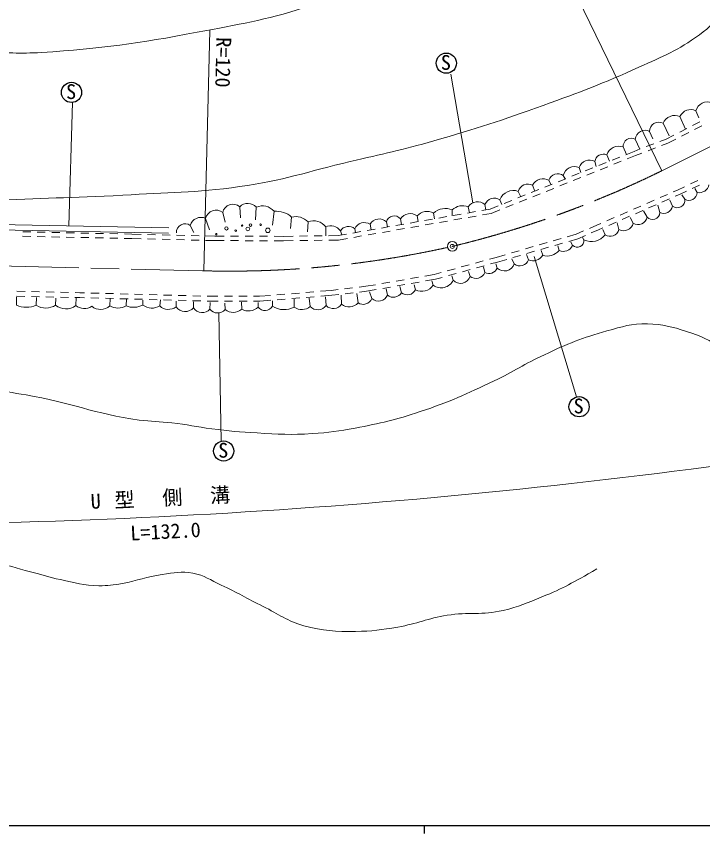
# Model space of a CAD drawing. Units: millimetres, scale not verified. Extents: x 40000 to 680000, y 20000 to 380000.
# Drawn here: x 117487 to 202484, y 204000 to 305157 of the extents above; entities that cross this region are included whole.
import ezdxf
from ezdxf.enums import TextEntityAlignment as Align

# ---------------------------------------------------------------- set-up
doc = ezdxf.new("R2010")
doc.units = ezdxf.units.MM
doc.header["$LTSCALE"] = 1000
doc.header["$PDMODE"] = 32
doc.header["$PDSIZE"] = 500
doc.linetypes.add('CHAIN', pattern=[18.5, 12, -1.5, 3.5, -1.5])
for name, color, linetype, lineweight in [('M-BGD', 7, 'Continuous', 13), ('M-BMK', 2, 'CHAIN', 13), ('M-BMK-SRVR', 3, 'Continuous', 13), ('M-STR-HTXT', 7, 'Continuous', 13), ('M-TTL-BAND', 7, 'Continuous', 25)]:
    doc.layers.add(name, color=color, linetype=linetype, lineweight=lineweight)
doc.styles.add('ＭＳ ゴシック', font='')
doc.styles.get('ＭＳ ゴシック').set_extended_font_data('MS Gothic')

msp = doc.modelspace()

# ---------------------------------------------------------------- linework, layer by layer
at = {"layer": 'M-BGD'}
for p, q in [((171307, 297982), (174023, 282086)), ((124433, 294501), (124006, 279216)), ((201642, 293473), (202003, 292606)), ((199673, 292757), (200357, 291200)), ((197583, 291928), (198330, 290373)), ((201244, 291653), (202134, 292109)), ((201480, 291154), (202370, 291610)), ((195915, 290911), (196324, 289997)), ((197961, 289973), (198929, 290469)), ((199641, 290833), (200531, 291289)), ((199877, 290334), (200768, 290790)), ((194145, 289960), (194686, 288716)), ((195505, 289030), (196438, 289389)), ((197185, 289675), (197961, 289973)), ((197398, 289166), (198186, 289469)), ((198186, 289469), (199165, 289970)), ((192619, 288989), (193041, 288069)), ((192960, 288036), (193982, 288445)), ((193982, 288445), (194758, 288743)), ((195718, 288521), (196652, 288879)), ((190614, 287997), (190947, 287230)), ((191289, 287367), (192217, 287738)), ((193136, 287512), (194183, 287932)), ((194183, 287932), (194971, 288234)), ((187176, 286443), (187414, 285814)), ((187947, 286028), (188875, 286400)), ((189144, 287206), (189296, 286568)), ((189618, 286697), (190546, 287069)), ((189794, 286173), (190723, 286545)), ((191465, 286843), (192394, 287215)), ((185226, 285464), (185475, 285038)), ((186276, 285359), (187204, 285730)), ((188124, 285504), (189052, 285876)), ((182934, 284020), (183862, 284392)), ((183437, 284861), (183701, 284327)), ((184605, 284689), (185533, 285061)), ((184782, 284165), (185710, 284537)), ((186453, 284835), (187381, 285207)), ((200969, 284407), (201875, 284831)), ((201199, 283847), (202104, 284270)), ((179652, 283493), (179947, 282824)), ((181263, 283351), (182192, 283722)), ((181431, 284249), (181691, 283522)), ((183111, 283496), (184039, 283868)), ((198852, 283434), (199360, 283655)), ((199360, 283655), (200244, 284068)), ((199609, 283103), (200474, 283508)), ((201812, 283352), (201533, 283855)), ((177373, 282457), (177596, 281882)), ((177921, 282012), (178850, 282384)), ((179592, 282681), (180521, 283053)), ((179769, 282157), (180697, 282529)), ((181440, 282827), (182368, 283199)), ((195552, 281997), (196468, 282396)), ((197202, 282716), (198119, 283115)), ((197448, 282162), (198364, 282561)), ((198757, 281667), (198410, 282425)), ((199098, 282881), (199609, 283103)), ((200266, 282513), (199916, 283049)), ((145156, 281586), (145228, 280215)), ((147209, 281530), (147102, 279979)), ((173444, 281595), (173592, 280858)), ((175126, 281125), (176157, 281305)), ((175522, 281872), (175646, 281216)), ((176157, 281305), (177179, 281714)), ((178098, 281488), (179026, 281860)), ((193901, 281279), (194818, 281678)), ((195797, 281444), (196714, 281843)), ((197185, 280863), (196915, 281784)), ((143046, 280880), (143344, 279669)), ((149402, 281035), (149212, 279329)), ((151578, 280309), (151444, 278906)), ((167115, 280449), (167253, 279752)), ((169159, 280815), (169290, 280107)), ((169806, 280197), (170791, 280369)), ((171464, 281191), (171465, 280487)), ((171579, 280507), (172564, 280678)), ((173352, 280816), (174337, 280988)), ((173454, 280273), (174439, 280445)), ((175227, 280583), (176308, 280771)), ((176308, 280771), (177355, 281191)), ((190600, 279842), (191517, 280242)), ((192251, 280561), (193167, 280960)), ((192496, 280008), (193413, 280407)), ((193873, 279550), (193517, 280249)), ((194147, 280726), (195064, 281125)), ((195595, 280316), (195175, 281100)), ((105643, 279571), (136359, 278976)), ((139034, 279279), (139483, 278397)), ((140927, 280145), (141395, 278746)), ((153621, 279716), (153526, 278482)), ((161303, 279424), (161440, 278738)), ((163320, 279712), (163440, 279087)), ((164486, 279269), (165471, 279441)), ((165048, 280089), (165190, 279392)), ((166259, 279579), (167245, 279751)), ((166361, 279036), (167346, 279208)), ((168033, 279888), (169018, 280060)), ((168134, 279345), (169119, 279517)), ((169907, 279655), (170893, 279827)), ((171681, 279964), (172666, 280136)), ((188463, 278910), (189359, 279303)), ((189359, 279303), (189867, 279523)), ((190846, 279289), (191763, 279688)), ((192112, 278757), (191913, 279593)), ((105632, 278919), (136346, 278324)), ((118275, 278497), (119275, 278475)), ((120075, 278458), (121075, 278436)), ((121875, 278418), (122874, 278396)), ((123674, 278379), (124674, 278357)), ((125474, 278339), (126474, 278318)), ((127273, 278300), (128273, 278278)), ((129073, 278261), (130073, 278239)), ((130872, 278221), (131809, 278201)), ((131809, 278201), (132939, 278174)), ((155797, 279094), (155831, 278003)), ((157347, 278024), (158378, 278204)), ((157613, 278626), (157783, 278100)), ((159166, 278341), (160152, 278513)), ((159397, 278870), (159494, 278399)), ((160940, 278651), (161925, 278823)), ((161041, 278108), (162026, 278280)), ((162713, 278960), (163698, 279132)), ((162815, 278418), (163800, 278589)), ((164588, 278727), (165573, 278899)), ((185712, 277873), (186833, 278197)), ((186833, 278197), (187730, 278590)), ((188687, 278348), (189601, 278748)), ((189601, 278748), (190112, 278970)), ((190402, 278125), (190120, 278778)), ((118263, 277945), (119263, 277923)), ((120063, 277906), (121062, 277884)), ((121862, 277866), (122862, 277845)), ((123662, 277827), (124662, 277805)), ((125461, 277788), (126461, 277766)), ((127261, 277748), (128261, 277726)), ((129061, 277709), (130060, 277687)), ((130860, 277670), (131797, 277649)), ((131797, 277649), (132929, 277622)), ((133728, 277603), (134728, 277579)), ((133739, 278155), (134738, 278131)), ((135528, 277560), (136528, 277536)), ((135538, 278112), (136538, 278088)), ((137327, 277517), (138327, 277493)), ((137337, 278069), (138337, 278045)), ((139127, 277474), (140127, 277450)), ((139137, 278026), (140137, 278002)), ((140926, 277431), (142058, 277404)), ((140936, 277983), (142066, 277956)), ((142058, 277404), (143210, 277400)), ((142066, 277956), (143212, 277952)), ((144010, 277398), (145010, 277395)), ((144012, 277950), (145012, 277947)), ((145810, 277392), (146810, 277389)), ((145812, 277944), (146812, 277941)), ((147610, 277386), (148610, 277383)), ((147612, 277938), (148612, 277935)), ((149410, 277381), (150562, 277377)), ((149412, 277932), (150559, 277929)), ((150559, 277929), (151753, 277946)), ((150562, 277377), (151781, 277394)), ((152553, 277957), (153553, 277971)), ((152581, 277405), (153581, 277419)), ((154353, 277982), (155353, 277996)), ((154380, 277431), (155380, 277445)), ((156153, 278007), (157347, 278024)), ((156180, 277456), (157399, 277473)), ((157399, 277473), (158480, 277662)), ((159268, 277799), (160253, 277971)), ((183983, 277374), (184943, 277651)), ((185897, 277297), (187040, 277627)), ((186385, 276803), (186153, 277238)), ((187040, 277627), (187954, 278027)), ((187786, 277485), (187616, 277783)), ((180524, 276375), (181485, 276652)), ((182253, 276874), (183214, 277152)), ((182439, 276298), (183400, 276575)), ((182676, 275588), (182499, 276196)), ((184168, 276797), (185129, 277075)), ((184699, 276171), (184542, 276759)), ((176065, 275096), (176905, 275329)), ((176905, 275329), (178026, 275653)), ((178795, 275875), (179755, 276153)), ((178980, 275299), (179941, 275576)), ((180904, 275026), (180676, 275700)), ((180710, 275798), (181670, 276076)), ((186857, 258048), (181603, 275423)), ((172596, 274135), (173560, 274402)), ((174331, 274616), (175294, 274883)), ((174479, 274029), (175443, 274296)), ((175508, 273450), (175330, 274159)), ((176214, 274510), (177069, 274747)), ((177021, 274007), (176855, 274511)), ((177069, 274747), (178212, 275077)), ((179153, 274516), (178868, 275146)), ((168067, 273003), (169251, 273208)), ((169251, 273208), (170090, 273441)), ((170861, 273654), (171825, 273921)), ((171010, 273068), (171974, 273335)), ((172745, 273548), (173709, 273815)), ((173674, 272966), (173481, 273571)), ((162746, 272082), (163732, 272253)), ((164520, 272389), (165505, 272560)), ((166294, 272696), (167279, 272867)), ((166404, 272101), (167389, 272272)), ((168177, 272408), (169384, 272617)), ((169120, 271878), (168951, 272411)), ((169384, 272617), (170239, 272854)), ((171591, 272507), (171418, 273048)), ((117563, 271123), (118563, 271101)), ((155143, 271123), (156494, 271232)), ((156494, 271232), (157343, 271333)), ((158138, 271427), (159131, 271545)), ((159925, 271640), (160774, 271741)), ((159999, 271039), (160861, 271142)), ((160774, 271741), (161958, 271946)), ((160861, 271142), (162068, 271351)), ((162856, 271487), (163842, 271658)), ((163447, 270645), (163282, 271446)), ((164630, 271794), (165615, 271965)), ((165175, 270952), (164989, 271712)), ((166903, 271302), (166762, 271924)), ((117487, 269415), (117511, 270429)), ((117549, 270518), (118548, 270496)), ((119348, 270478), (120348, 270456)), ((119362, 271083), (120362, 271061)), ((119958, 269398), (120000, 270354)), ((121148, 270439), (122148, 270416)), ((121162, 271044), (122162, 271022)), ((122349, 269418), (122398, 270277)), ((122947, 270399), (123947, 270377)), ((122962, 271004), (123961, 270982)), ((124747, 270359), (125337, 270346)), ((124761, 270964), (125352, 270951)), ((124853, 269363), (124884, 270356)), ((125337, 270346), (125922, 270330)), ((125352, 270951), (125933, 270935)), ((126721, 270308), (127721, 270281)), ((126733, 270913), (127732, 270886)), ((128521, 270259), (129520, 270232)), ((128532, 270864), (129532, 270837)), ((129058, 269324), (129113, 270243)), ((130320, 270210), (131320, 270183)), ((130331, 270815), (131331, 270788)), ((131080, 269320), (131119, 270188)), ((132119, 270161), (133119, 270134)), ((132131, 270766), (133130, 270739)), ((133919, 270112), (134918, 270084)), ((133930, 270717), (134930, 270690)), ((135729, 270668), (136729, 270640)), ((137529, 270619), (138528, 270591)), ((139328, 270570), (140328, 270542)), ((141127, 270520), (141708, 270505)), ((141708, 270505), (142460, 270506)), ((143260, 270507), (144260, 270509)), ((145060, 270510), (146060, 270512)), ((146860, 270513), (147611, 270514)), ((147611, 270514), (148963, 270623)), ((149760, 270688), (150757, 270768)), ((149803, 270084), (150799, 270164)), ((151554, 270833), (152551, 270913)), ((151597, 270229), (152594, 270309)), ((151911, 269172), (151885, 270159)), ((153349, 270978), (154345, 271058)), ((153391, 270374), (154388, 270454)), ((153887, 269245), (153772, 270292)), ((155185, 270519), (156554, 270629)), ((155863, 269355), (155792, 270442)), ((156554, 270629), (157417, 270732)), ((157759, 269537), (157701, 270648)), ((158211, 270827), (159204, 270945)), ((159801, 269712), (159644, 270836)), ((161521, 270223), (161217, 271077)), ((133165, 269419), (133160, 270030)), ((135254, 269312), (135320, 270073)), ((135718, 270063), (136718, 270035)), ((137270, 269187), (137295, 269913)), ((137517, 270014), (138517, 269986)), ((139317, 269964), (140316, 269937)), ((139436, 269080), (139412, 269824)), ((141116, 269915), (141701, 269899)), ((141465, 268913), (141483, 269722)), ((141701, 269899), (142468, 269901)), ((143268, 269902), (144268, 269903)), ((143345, 268857), (143320, 269671)), ((145068, 269905), (146068, 269906)), ((145395, 268896), (145391, 269773)), ((146868, 269908), (147636, 269909)), ((147430, 269166), (147447, 269750)), ((147636, 269909), (149005, 270020)), ((149202, 269290), (149209, 269931)), ((142853, 252568), (142585, 268450))]:
    msp.add_line(p, q, dxfattribs=at)
at = {"layer": 'M-BGD', "lineweight": 25}
for centre in [(170736, 299356), (124324, 295746), (187179, 256841), (143166, 251358)]:
    msp.add_circle(centre, 1250, dxfattribs=at)
at = {"layer": 'M-BGD'}
for centre, radius in [((145442, 279265), 83.1), ((146485, 279323), 162), ((147740, 279359), 108), ((142245, 278196), 90.6), ((143503, 278919), 206), ((144660, 278632), 106), ((146156, 278848), 228), ((148633, 278675), 276)]:
    msp.add_circle(centre, radius, dxfattribs=at)
for centre, radius, start, end in [((203094, 293061), 1510, 68.10117, 164.16898), ((201006, 292156), 1462, 64.21921, 155.747), ((199039, 291306), 1584, 66.37139, 156.875), ((197046, 290932), 1131, 61.69953, 181.081), ((195352, 289836), 1214, 62.35627, 174.13614), ((193673, 289017), 1054, 63.40711, 181.4895), ((192093, 287530), 1551, 70.17116, 162.47875), ((188481, 285996), 1380, 61.28981, 161.07884), ((190160, 287080), 1023, 63.67551, 172.926), ((186597, 285166), 1402, 65.6032, 167.74812), ((184549, 284516), 1165, 54.47452, 162.75686), ((180829, 283194), 1214, 60.30798, 165.72244), ((182720, 283618), 1435, 60.02135, 153.91928), ((202060, 284553), 1227, 258.34347, 348.77049), ((179039, 281818), 1784, 69.87474, 159.01317), ((200775, 283419), 1039, 240.65369, 356.3018), ((176696, 281377), 1275, 57.94685, 157.15827), ((199345, 282388), 930, 230.79043, 7.74093), ((144303, 280630), 1281, 48.25577, 168.76753), ((146157, 280614), 1395, 41.02225, 135.82465), ((147983, 279853), 1846, 39.77028, 114.7659), ((170598, 279250), 2126, 65.96109, 132.60602), ((172767, 279855), 1867, 68.74955, 134.27697), ((174605, 280813), 1400, 49.1227, 146.06658), ((197638, 281915), 1146, 246.68384, 347.50433), ((140348, 278909), 1365, 64.90868, 164.27955), ((142222, 279834), 1332, 51.77802, 166.46143), ((149641, 278125), 2919, 48.43731, 94.69279), ((152086, 278243), 2127, 43.79881, 103.82277), ((164274, 279485), 981, 37.96686, 166.62367), ((166246, 279323), 1422, 52.36256, 147.40795), ((168371, 279321), 1689, 62.19518, 138.0864), ((194475, 280515), 1137, 237.99703, 349.93695), ((196270, 280937), 918, 222.61638, 355.35382), ((138391, 278409), 1082, 53.54152, 182.31055), ((154310, 278008), 1842, 36.15364, 111.95557), ((156442, 277840), 1410, 33.87212, 117.21796), ((160590, 278320), 1314, 57.15773, 155.26032), ((162420, 278810), 1274, 45.0522, 151.208), ((192682, 279843), 1227, 242.35006, 346.17252), ((158622, 277891), 1248, 51.63797, 143.92412), ((191023, 279073), 1134, 236.74554, 343.81958), ((186951, 277421), 838, 227.53349, 4.37326), ((188700, 279413), 2134, 244.62314, 322.86079), ((183264, 277347), 1855, 251.50262, 320.66068), ((185219, 277348), 1287, 246.15741, 334.95468), ((181479, 276288), 1386, 245.48669, 329.67726), ((177923, 274947), 1303, 226.15604, 340.65898), ((179844, 275403), 1125, 232.09426, 340.41332), ((174397, 273943), 1216, 233.46348, 336.06175), ((176028, 274371), 1058, 240.59904, 339.8942), ((170097, 273208), 1650, 233.69682, 334.88963), ((172504, 273320), 1222, 221.65611, 343.18475), ((165898, 271820), 1130, 230.1875, 332.71117), ((167682, 272858), 1740, 243.41203, 325.72228), ((160455, 270660), 1152, 235.37303, 337.66875), ((162336, 271106), 1202, 227.3072, 337.47452), ((164181, 271529), 1149, 230.2746, 329.82409), ((118741, 272185), 3041, 245.64284, 293.58637), ((121138, 271205), 2158, 236.84231, 304.1137), ((123634, 270912), 1971, 229.2744, 308.1908), ((125904, 270685), 1689, 231.49724, 303.03484), ((127909, 270611), 1725, 231.07141, 311.77147), ((130072, 271023), 1978, 239.14961, 300.59916), ((132008, 271767), 2617, 249.21352, 296.22882), ((134291, 270957), 1906, 233.78791, 300.33473), ((136339, 270495), 1606, 227.49339, 305.44502), ((138398, 270037), 1412, 216.98712, 317.34466), ((140513, 269753), 1270, 211.98499, 318.58798), ((146218, 270492), 1796, 242.70191, 312.42725), ((148274, 269820), 1068, 217.74771, 330.25595), ((150654, 271474), 2622, 236.38432, 298.6436), ((152852, 270466), 1600, 233.93493, 310.29163), ((154829, 270135), 1296, 223.36156, 322.97468), ((156738, 270206), 1220, 224.20543, 326.77922), ((158693, 270632), 1439, 229.50845, 320.28973), ((142428, 269655), 1215, 217.63196, 318.9862), ((144346, 270127), 1617, 231.73765, 310.41968)]:
    msp.add_arc(centre, radius, start, end, dxfattribs=at)
for points, knots in [([(93466, 301835), (96946, 302020), (98040, 302122), (100954, 301871), (103237, 301674), (104475, 301215), (106758, 301011), (109380, 300777), (110861, 300832), (113493, 300760), (116277, 300684), (117843, 300506), (120622, 300688), (128198, 301186), (132440, 301766), (139896, 303196), (145127, 304200), (148114, 304621), (153188, 306241), (158798, 308033), (161874, 309264), (167292, 311576), (170746, 313049), (172901, 313578), (175926, 315803), (177700, 317108), (178837, 318006), (179616, 320066), (180434, 322230), (180221, 323625), (180486, 325923), (180677, 327571), (180304, 328576), (180803, 330159), (181120, 331166), (181466, 331697), (182147, 332504), (182981, 333492), (183562, 334011), (184718, 334590), (186388, 335428), (187451, 335754), (189312, 335918), (191280, 336091), (192394, 335892), (194370, 335855), (199285, 335763), (202037, 335367), (206951, 335518), (209623, 335600), (211114, 335783), (213779, 336002), (216211, 336202), (217583, 336248), (219996, 336614), (222288, 336961), (223574, 337219), (225791, 337899), (227393, 338390), (228332, 338622), (229795, 339437), (231729, 340516), (232724, 341302), (234381, 342771), (236110, 344305), (236674, 345022), (238374, 347138)], [0, 0, 0, 0, 1, 1, 1, 2, 2, 2, 3, 3, 3, 4, 4, 4, 5, 5, 5, 6, 6, 6, 7, 7, 7, 8, 8, 8, 9, 9, 9, 10, 10, 10, 11, 11, 11, 12, 12, 12, 13, 13, 13, 14, 14, 14, 15, 15, 15, 16, 16, 16, 17, 17, 17, 18, 18, 18, 19, 19, 19, 20, 20, 20, 21, 21, 21, 22, 22, 22, 22]), ([(100393, 281280), (107021, 281848), (108765, 281984), (114139, 282314), (120586, 282710), (124213, 282643), (130661, 283022), (136323, 283355), (139525, 283300), (145142, 284084), (150573, 284841), (153498, 285920), (158833, 287187), (162892, 288150), (165196, 288585), (169204, 289745), (174539, 291290), (177505, 292246), (182732, 294127), (187428, 295818), (190051, 296808), (194599, 298864), (197618, 300228), (199397, 300921), (202074, 302873), (203443, 303871), (204212, 304591), (204959, 306112), (205498, 307211), (205610, 308010), (205394, 309215), (205101, 310855), (204293, 311581), (203811, 313176), (203493, 314227), (202988, 314864), (203250, 315930), (203471, 316824), (203714, 317370), (204394, 317990), (204818, 318377), (205207, 318426), (205778, 318480), (206832, 318579), (207378, 318063), (208378, 317717), (209143, 317452), (209520, 317175), (210262, 316850), (211870, 316146), (212750, 315698), (214399, 315096), (215365, 314743), (215870, 314311), (216897, 314263), (218343, 314196), (219160, 314520), (220531, 314984), (222310, 315585), (223065, 316453), (224694, 317385), (226991, 318700), (228081, 319879), (230587, 320732), (232587, 321413), (233871, 321043), (235982, 321132), (238419, 321235), (239794, 321022), (242227, 321196), (245281, 321415), (246988, 321675), (249992, 322269), (252895, 322842), (254611, 323038), (257294, 324286), (258460, 324829), (259063, 325293), (259967, 326208), (260742, 326992), (260935, 327720), (261040, 328818), (261085, 329291), (261105, 329508), (261040, 330034)], [0, 0, 0, 0, 1, 1, 1, 2, 2, 2, 3, 3, 3, 4, 4, 4, 5, 5, 5, 6, 6, 6, 7, 7, 7, 8, 8, 8, 9, 9, 9, 10, 10, 10, 11, 11, 11, 12, 12, 12, 13, 13, 13, 14, 14, 14, 15, 15, 15, 16, 16, 16, 17, 17, 17, 18, 18, 18, 19, 19, 19, 20, 20, 20, 21, 21, 21, 22, 22, 22, 23, 23, 23, 24, 24, 24, 25, 25, 25, 26, 26, 26, 27, 27, 27, 28, 28, 28, 28]), ([(95762, 260136), (95868, 260118), (95899, 260116), (95987, 260104), (98833, 259716), (100466, 259927), (103336, 259800), (106013, 259681), (107521, 259710), (110189, 259448), (113524, 259120), (115387, 258858), (118691, 258295), (124210, 257354), (127140, 255972), (132685, 255197), (134259, 254977), (135160, 255019), (136740, 254843), (138685, 254627), (139753, 254348), (141694, 254108), (143877, 253838), (145105, 253702), (147301, 253591), (149967, 253456), (151471, 253321), (154133, 253509), (156218, 253657), (157388, 253797), (159441, 254190), (162630, 254800), (164416, 255212), (167498, 256231), (171182, 257449), (173165, 258381), (176671, 260042), (179142, 261212), (180398, 262127), (182877, 263281), (185815, 264649), (187513, 265352), (190635, 266221), (192548, 266753), (193658, 267158), (195643, 267092), (197569, 267027), (198649, 266741), (200488, 266166), (202308, 265597), (203295, 265090), (204870, 264016), (207697, 262090), (208715, 260306), (210995, 257755), (212218, 256386), (212649, 255393), (213962, 254108), (214744, 253342), (215239, 252934), (216221, 252448), (217375, 251876), (218049, 251519), (219324, 251332), (220365, 251178), (220970, 251289), (222018, 251386), (223190, 251494), (223867, 251539), (224985, 251903), (226698, 252462), (227510, 253174), (228959, 254244), (231779, 256327), (233166, 257771), (235519, 260369), (237389, 262432), (238158, 263822), (239956, 265948), (241555, 267840), (242438, 268919), (244202, 270657), (246641, 273060), (248107, 274326), (250871, 276346), (253184, 278037), (254566, 278884), (257104, 280211), (258981, 281193), (260028, 281813), (262058, 282416), (263998, 282992), (265156, 283095), (267175, 283233), (269913, 283419), (271461, 283216), (274198, 283015), (276697, 282831), (278095, 282663), (280567, 282253), (282647, 281907), (283776, 281527), (285848, 281137), (287976, 280736), (289189, 280631), (291319, 280239), (294106, 279725), (295679, 279474), (298423, 278769), (300722, 278178), (302026, 277850), (304221, 276945), (306260, 276104), (307351, 275499), (309256, 274386), (311220, 273240), (312292, 272531), (314074, 271120), (315636, 269884), (316440, 269092), (317786, 267623), (319443, 265814), (320265, 264698), (321676, 262692), (323269, 260428), (324051, 259083), (325505, 256728), (327266, 253873), (327939, 252073), (329892, 249346), (331808, 246670), (333172, 245394), (335256, 242846), (337674, 239889), (338748, 237987), (341399, 235237), (342834, 233748), (343355, 233214), (345210, 231562)], [0, 0, 0, 0, 1, 1, 1, 2, 2, 2, 3, 3, 3, 4, 4, 4, 5, 5, 5, 6, 6, 6, 7, 7, 7, 8, 8, 8, 9, 9, 9, 10, 10, 10, 11, 11, 11, 12, 12, 12, 13, 13, 13, 14, 14, 14, 15, 15, 15, 16, 16, 16, 17, 17, 17, 18, 18, 18, 19, 19, 19, 20, 20, 20, 21, 21, 21, 22, 22, 22, 23, 23, 23, 24, 24, 24, 25, 25, 25, 26, 26, 26, 27, 27, 27, 28, 28, 28, 29, 29, 29, 30, 30, 30, 31, 31, 31, 32, 32, 32, 33, 33, 33, 34, 34, 34, 35, 35, 35, 36, 36, 36, 37, 37, 37, 38, 38, 38, 39, 39, 39, 40, 40, 40, 41, 41, 41, 42, 42, 42, 43, 43, 43, 44, 44, 44, 45, 45, 45, 46, 46, 46, 46]), ([(75664, 241418), (78005, 241001), (78632, 240905), (80516, 240489), (81563, 240258), (82155, 240147), (83190, 239865), (84682, 239458), (85481, 239105), (86968, 238680), (89410, 237983), (90773, 237555), (93261, 237047), (94746, 236744), (95573, 236458), (97088, 236406), (98880, 236345), (99895, 236456), (101667, 236727), (103567, 237017), (104555, 237566), (106454, 237863), (108040, 238112), (108949, 238216), (110553, 238168), (112149, 238119), (113037, 237926), (114604, 237623), (116439, 237268), (117423, 236876), (119231, 236406), (120688, 236028), (121486, 235740), (122962, 235446), (124801, 235079), (125826, 234682), (127701, 234677), (128839, 234674), (129479, 234768), (130599, 234965), (132557, 235311), (133596, 235801), (135563, 236086), (137025, 236298), (137890, 236502), (139342, 236230), (140800, 235958), (141501, 235395), (142848, 234773), (144916, 233819), (145995, 233122), (148042, 232123), (150007, 231165), (150992, 230300), (153103, 229733), (155534, 229080), (156991, 229008), (159508, 229028), (161558, 229045), (162708, 229224), (164728, 229573), (167148, 229990), (168420, 230633), (170844, 231030), (173526, 231469), (175131, 231003), (177777, 231622), (179712, 232075), (180737, 232560), (182580, 233303), (185345, 234419), (186273, 235009), (189385, 236762)], [0, 0, 0, 0, 1, 1, 1, 2, 2, 2, 3, 3, 3, 4, 4, 4, 5, 5, 5, 6, 6, 6, 7, 7, 7, 8, 8, 8, 9, 9, 9, 10, 10, 10, 11, 11, 11, 12, 12, 12, 13, 13, 13, 14, 14, 14, 15, 15, 15, 16, 16, 16, 17, 17, 17, 18, 18, 18, 19, 19, 19, 20, 20, 20, 21, 21, 21, 22, 22, 22, 23, 23, 23, 24, 24, 24, 24])]:
    msp.add_open_spline(points, degree=3, knots=knots, dxfattribs=at)
at = {"layer": 'M-BMK'}
for p, q in [((197447, 286054), (227363, 300940)), ((76221, 275254), (140543, 273665))]:
    msp.add_line(p, q, dxfattribs=at)
for centre, radius, start, end in [((142237, 398414), 125192, 283.50667, 296.16801), ((143918, 399055), 125435, 268.4581, 282.69173)]:
    msp.add_arc(centre, radius, start, end, dxfattribs=at)
at = {"layer": 'M-BMK-SRVR'}
msp.add_circle((171476, 276685), 600, dxfattribs=at)
msp.add_point((171476, 276685), dxfattribs=at)
at = {"layer": 'M-STR-HTXT'}
for p, q in [((197447, 286054), (184053, 313503)), ((140695, 273661), (141450, 303415))]:
    msp.add_line(p, q, dxfattribs=at)
msp.add_arc((94203, 1071580), 829372, 268.69813, 278.14142, dxfattribs=at)
at = {"layer": 'M-TTL-BAND'}
for p, q in [((40000, 205000), (579000, 205000)), ((168000, 205000), (168000, 204000))]:
    msp.add_line(p, q, dxfattribs=at)

# ---------------------------------------------------------------- texts
at = {"layer": 'M-BGD', "style": 'ＭＳ ゴシック'}
for p in [(170057, 297982), (123645, 294373), (186500, 255467), (142487, 249984)]:
    msp.add_text('S', height=1833, dxfattribs=at).set_placement(p, align=Align.BOTTOM_LEFT)
at = {"layer": 'M-STR-HTXT', "style": 'ＭＳ ゴシック'}
msp.add_text('R=120', height=1833, rotation=268.546, dxfattribs=at).set_placement((143114, 299458), align=Align.MIDDLE_CENTER)
msp.add_text('L=132.0', height=1833, rotation=2.953, dxfattribs=at).set_placement((131674, 239724), align=Align.BOTTOM_LEFT)
at = {"layer": 'M-STR-HTXT', "insert": (126745, 243995), "char_height": 1833, "attachment_point": 7, "rotation": 2.862, "style": 'ＭＳ ゴシック'}
msp.add_mtext('\\T2.37;U型側溝', dxfattribs=at)

doc.saveas('drawing.dxf')
